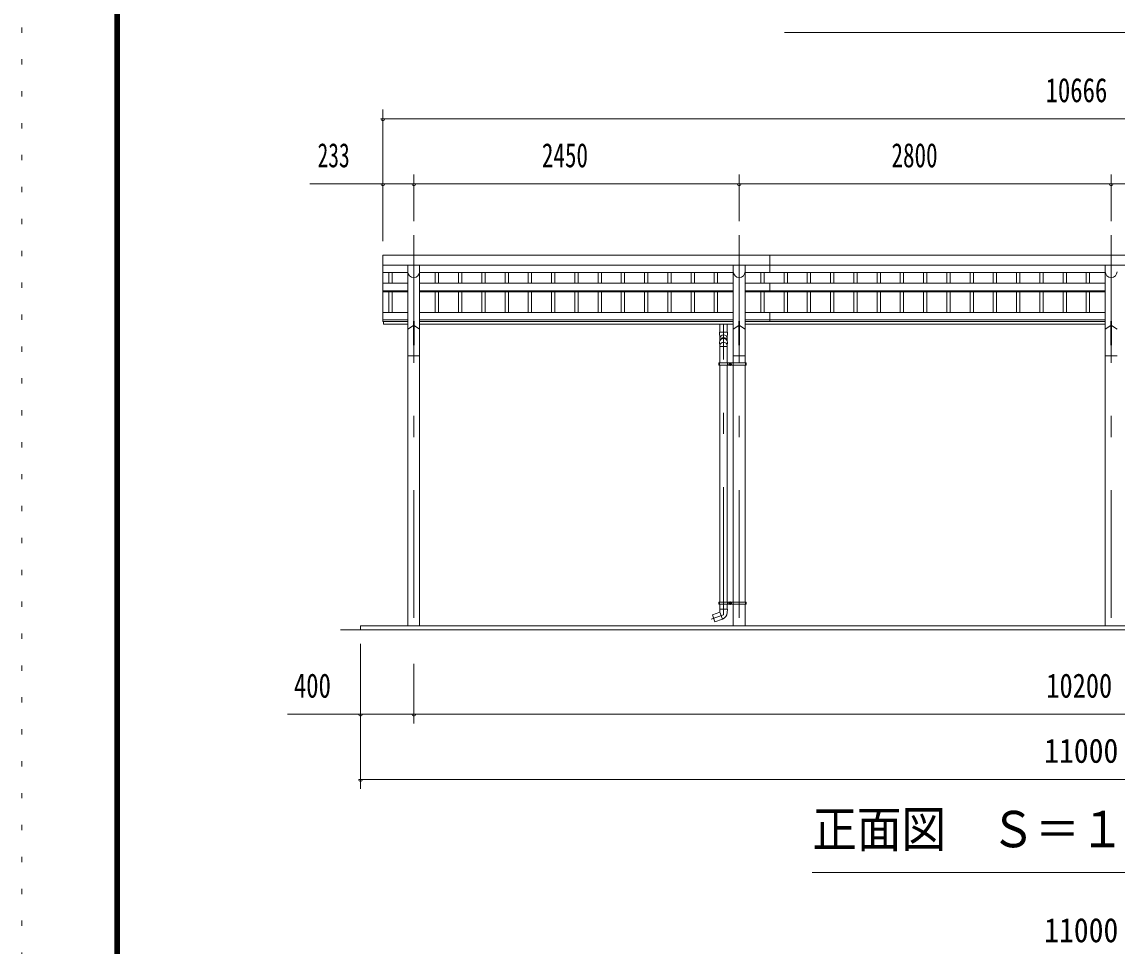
# Model space of a CAD drawing. Units: millimetres, scale not verified, with parts at other scales. Extents: x -31992 to 32005, y -14700 to 14700.
# Drawn here: x -9575 to -1331, y 748 to 7701 of the extents above; entities that cross this region are included whole.
import ezdxf
from ezdxf.enums import TextEntityAlignment as Align

# ---------------------------------------------------------------- set-up
doc = ezdxf.new("R2010")
doc.units = ezdxf.units.MM
doc.header["$LTSCALE"] = 80
doc.linetypes.add('USER3', pattern=[24, 12, -5, 2, -5])
doc.linetypes.add('USER4', pattern=[3, 0.5, -2.5])
for name, color, linetype, lineweight in [('0-2_1-07BOLD', 7, 'Continuous', 18), ('0-3_1-27CENTER', 3, 'USER3', 18), ('0-4_1-47THIN', 4, 'Continuous', 18), ('0-5_1-57DIM', 3, 'Continuous', 18), ('0-C_F-F1PAPER', 5, 'Continuous', 18), ('0-D_F-E_J_ADD', 5, 'USER4', 18)]:
    doc.layers.add(name, color=color, linetype=linetype, lineweight=lineweight)
doc.styles.add('ＭＳ ゴシック', font='')
doc.styles.get('ＭＳ ゴシック').set_extended_font_data('MS Gothic')

msp = doc.modelspace()

# ---------------------------------------------------------------- linework, layer by layer
at = {"layer": '0-2_1-07BOLD'}
for p, q in [((-3945.62, 5947.54), (-3945.62, 5815.14)), ((-6858.63, 5870.39), (3807.38, 5870.39)), ((-6670.17, 5870.39), (-6670.17, 3157.54)), ((-6581.07, 5870.39), (-6581.07, 3157.54)), ((-4220.18, 5870.39), (-4220.18, 5135.54)), ((-4131.07, 5870.39), (-4131.07, 5135.54)), ((-1420.18, 5870.39), (-1420.18, 3157.54)), ((-6670.17, 5815.14), (-6858.63, 5815.14)), ((-4220.17, 5815.14), (-6581.07, 5815.14)), ((-1420.18, 5815.14), (-4131.07, 5815.14)), ((-6858.63, 5735.83), (-6670.17, 5735.83)), ((-6581.07, 5735.83), (-4220.17, 5735.83)), ((-4131.07, 5735.83), (-1420.18, 5735.83)), ((-3945.62, 5735.83), (-3945.62, 5669.9)), ((-6858.63, 5678.13), (-6670.17, 5678.13)), ((-6858.63, 5669.9), (-6670.17, 5669.9)), ((-6581.07, 5678.13), (-4220.17, 5678.13)), ((-6581.07, 5669.9), (-4220.17, 5669.9)), ((-4131.07, 5678.13), (-1420.18, 5678.13)), ((-4131.07, 5669.9), (-1420.18, 5669.9)), ((-6670.17, 5515.32), (-6858.63, 5515.32)), ((-6670.17, 5460.21), (-6858.63, 5460.21)), ((-6670.17, 5448.34), (-6858.63, 5448.34)), ((-6853.63, 5448.34), (-6853.63, 5427.54)), ((-6627.87, 5450.76), (-6627.87, 5270.12)), ((-6623.37, 5450.76), (-6627.87, 5450.76)), ((-4220.17, 5515.32), (-6581.07, 5515.32)), ((-4220.17, 5460.21), (-6581.07, 5460.21)), ((-4220.17, 5448.34), (-6581.07, 5448.34)), ((-4177.88, 5450.76), (-4177.88, 5270.12)), ((-1420.18, 5515.32), (-4131.07, 5515.32)), ((-1420.18, 5460.21), (-4131.07, 5460.21)), ((-1420.18, 5448.34), (-4131.07, 5448.34)), ((-3945.62, 5515.32), (-3945.62, 5448.34)), ((-1377.87, 5450.76), (-1377.87, 5270.12)), ((-1373.37, 5450.76), (-1377.87, 5450.76)), ((-1373.37, 5450.76), (-1373.37, 5270.12)), ((-6670.17, 5427.54), (-6853.63, 5427.54)), ((-6670.17, 5390.12), (-6627.87, 5418.06)), ((-6623.37, 5418.06), (-6581.08, 5390.12)), ((-4220.17, 5427.54), (-6581.07, 5427.54)), ((-4264.14, 5367.92), (-4323.13, 5367.92)), ((-4321.13, 5318.25), (-4323.13, 5367.92)), ((-4321.13, 5367.92), (-4321.13, 5427.54)), ((-4266.13, 5367.92), (-4266.13, 5427.54)), ((-4264.14, 5367.92), (-4266.13, 5318.25)), ((-4177.88, 5418.05), (-4220.18, 5390.12)), ((-4131.09, 5390.12), (-4173.38, 5418.05)), ((-1420.18, 5427.54), (-4131.07, 5427.54)), ((-1420.18, 5390.12), (-1377.87, 5418.06)), ((-1373.37, 5418.06), (-1331.08, 5390.12)), ((-4321.13, 5300.16), (-4321.13, 5318.25)), ((-4266.13, 5318.25), (-4266.13, 5300.15)), ((-4264.14, 5291.18), (-4266.13, 5265.21)), ((-4321.13, 5258.27), (-4266.13, 5258.27)), ((-4266.13, 5135.54), (-4266.13, 5265.21)), ((-4177.88, 5270.12), (-4173.38, 5270.12)), ((-1373.37, 5270.12), (-1377.87, 5270.12)), ((-6581.08, 5189.54), (-6670.17, 5189.54)), ((-4322.74, 5127.54), (-4328.84, 5127.54)), ((-4123.39, 5119.54), (-4328.84, 5119.54)), ((-4322.74, 5135.54), (-4322.74, 5119.54)), ((-4321.14, 5119.54), (-4321.14, 3335.54)), ((-4266.13, 5119.54), (-4266.13, 3335.54)), ((-4264.53, 5135.54), (-4264.53, 5119.54)), ((-4243.16, 5121.77), (-4248.16, 5124.65)), ((-4238.16, 5124.65), (-4243.16, 5121.77)), ((-4238.16, 5130.43), (-4238.16, 5124.65)), ((-4221.79, 5135.54), (-4221.79, 5119.54)), ((-4220.18, 5189.54), (-4131.09, 5189.54)), ((-4220.18, 5119.54), (-4220.18, 3335.54)), ((-4131.08, 5119.54), (-4131.08, 3335.54)), ((-4129.49, 5135.54), (-4129.49, 5119.54)), ((-4123.39, 5127.54), (-4129.49, 5127.54)), ((-4123.39, 5135.54), (-4123.39, 5119.54)), ((-1331.08, 5189.54), (-1420.18, 5189.54)), ((-4328.84, 3335.54), (-4328.84, 3319.54)), ((-4123.39, 3335.54), (-4328.84, 3335.54)), ((-4322.74, 3327.54), (-4328.84, 3327.54)), ((-4322.74, 3335.54), (-4322.74, 3319.54)), ((-4321.14, 3319.54), (-4321.14, 3282.63)), ((-4266.13, 3319.54), (-4266.13, 3282.63)), ((-4264.53, 3335.54), (-4264.53, 3319.54)), ((-4243.16, 3333.31), (-4248.16, 3330.43)), ((-4248.16, 3330.43), (-4248.16, 3324.65)), ((-4238.16, 3330.43), (-4243.16, 3333.31)), ((-4221.79, 3335.54), (-4221.79, 3319.54)), ((-4220.18, 3319.54), (-4220.18, 3157.54)), ((-4131.08, 3319.54), (-4131.08, 3157.54)), ((-4129.49, 3335.54), (-4129.49, 3319.54)), ((-4123.39, 3327.54), (-4129.49, 3327.54)), ((-4321.14, 3260.63), (-4377.52, 3240.11)), ((-4377.52, 3240.11), (-4358.71, 3188.43)), ((-4264.63, 3282.63), (-4322.64, 3282.63)), ((-4322.63, 3282.63), (-4321.14, 3260.63)), ((-4321.14, 3260.63), (-4302.32, 3208.95)), ((-4266.39, 3256.84), (-4264.63, 3282.63)), ((-4302.6, 3208.85), (-4358.71, 3188.43)), ((4124.38, 3127.54), (-7175.62, 3127.54))]:
    msp.add_line(p, q, dxfattribs=at)
for points in [[(3807.38, 5947.54), (-6858.63, 5947.54), (-6858.63, 5448.34)], [(-6623.37, 5450.76), (-6623.37, 5270.12), (-6627.87, 5270.12)], [(-4177.88, 5450.76), (-4173.38, 5450.76), (-4173.38, 5270.12)], [(-4323.13, 5291.05), (-4321.13, 5265.21), (-4321.13, 5135.54)], [(-4123.39, 5135.54), (-4328.84, 5135.54), (-4328.84, 5119.54)], [(-4238.16, 5130.43), (-4243.16, 5133.31), (-4248.16, 5130.43), (-4248.16, 5124.65)], [(-4123.39, 3335.54), (-4123.39, 3319.54), (-4328.84, 3319.54)], [(-4238.16, 3330.43), (-4238.16, 3324.65), (-4243.16, 3321.77), (-4248.16, 3324.65)], [(3974.38, 3157.54), (-7025.62, 3157.54), (-7025.62, 3127.54)]]:
    msp.add_lwpolyline(points, dxfattribs=at)
for centre, radius in [((-4243.16, 5127.54), 6.25), ((-4243.16, 5127.54), 4.9), ((-4243.16, 3327.54), 6.25), ((-4243.16, 3327.54), 4.9)]:
    msp.add_circle(centre, radius, dxfattribs=at)
for centre, radius, start, end in [((-6625.62, 5822.09), 44.55, 180, 0), ((-4175.62, 5822.09), 44.55, 180, 0), ((-1375.62, 5822.09), 44.55, 180, 0), ((-4293.63, 5289.34), 29.55, 3.56303, 176.43697), ((-4293.63, 5318.55), 27.55, 3.55867, 176.44133), ((-4293.63, 5297.84), 27.55, 3.55867, 176.44133), ((-4293.63, 5264.23), 27.55, 3.55867, 176.44133), ((-4321.26, 3260.59), 55, 289.83269, 356.09424)]:
    msp.add_arc(centre, radius, start, end, dxfattribs=at)
at = {"layer": '0-3_1-27CENTER'}
for p, q in [((-6625.62, 6097.54), (-6625.62, 2977.54)), ((-4175.62, 6097.54), (-4175.62, 2977.54)), ((-1375.62, 6097.54), (-1375.62, 2977.54)), ((-4293.63, 3241.38), (-4293.63, 5427.54)), ((-4230.66, 5127.54), (-4255.66, 5127.54)), ((-4243.16, 5140.04), (-4243.16, 5115.04)), ((-4230.66, 3327.54), (-4255.66, 3327.54)), ((-4243.16, 3340.04), (-4243.16, 3315.04)), ((-4293.62, 3241.38), (-4386.89, 3207.43))]:
    msp.add_line(p, q, dxfattribs=at)
at = {"layer": '0-4_1-47THIN'}
for p, q in [((-6813.12, 5815.14), (-6813.12, 5735.83)), ((-6788.12, 5815.14), (-6788.12, 5735.83)), ((-6463.12, 5815.14), (-6463.12, 5735.83)), ((-6438.12, 5815.14), (-6438.12, 5735.83)), ((-6288.12, 5815.14), (-6288.12, 5735.83)), ((-6263.12, 5815.14), (-6263.12, 5735.83)), ((-6113.12, 5815.14), (-6113.12, 5735.83)), ((-6088.12, 5815.14), (-6088.12, 5735.83)), ((-5938.12, 5815.14), (-5938.12, 5735.83)), ((-5913.12, 5815.14), (-5913.12, 5735.83)), ((-5763.12, 5815.14), (-5763.12, 5735.83)), ((-5738.12, 5815.14), (-5738.12, 5735.83)), ((-5588.12, 5815.14), (-5588.12, 5735.83)), ((-5563.12, 5815.14), (-5563.12, 5735.83)), ((-5413.12, 5815.14), (-5413.12, 5735.83)), ((-5388.12, 5815.14), (-5388.12, 5735.83)), ((-5238.12, 5815.14), (-5238.12, 5735.83)), ((-5213.12, 5815.14), (-5213.12, 5735.83)), ((-5063.12, 5815.14), (-5063.12, 5735.83)), ((-5038.12, 5815.14), (-5038.12, 5735.83)), ((-4888.12, 5815.14), (-4888.12, 5735.83)), ((-4863.12, 5815.14), (-4863.12, 5735.83)), ((-4713.12, 5815.14), (-4713.12, 5735.83)), ((-4688.12, 5815.14), (-4688.12, 5735.83)), ((-4538.12, 5815.14), (-4538.12, 5735.83)), ((-4513.12, 5815.14), (-4513.12, 5735.83)), ((-4363.12, 5815.14), (-4363.12, 5735.83)), ((-4338.12, 5815.14), (-4338.12, 5735.83)), ((-4013.12, 5815.14), (-4013.12, 5735.83)), ((-3988.12, 5815.14), (-3988.12, 5735.83)), ((-3838.12, 5815.14), (-3838.12, 5735.83)), ((-3813.12, 5815.14), (-3813.12, 5735.83)), ((-3663.12, 5815.14), (-3663.12, 5735.83)), ((-3638.12, 5815.14), (-3638.12, 5735.83)), ((-3488.12, 5815.14), (-3488.12, 5735.83)), ((-3463.12, 5815.14), (-3463.12, 5735.83)), ((-3313.12, 5815.14), (-3313.12, 5735.83)), ((-3288.12, 5815.14), (-3288.12, 5735.83)), ((-3138.12, 5815.14), (-3138.12, 5735.83)), ((-3113.12, 5815.14), (-3113.12, 5735.83)), ((-2963.12, 5815.14), (-2963.12, 5735.83)), ((-2938.12, 5815.14), (-2938.12, 5735.83)), ((-2788.12, 5815.14), (-2788.12, 5735.83)), ((-2763.12, 5815.14), (-2763.12, 5735.83)), ((-2613.12, 5815.14), (-2613.12, 5735.83)), ((-2588.12, 5815.14), (-2588.12, 5735.83)), ((-2438.12, 5815.14), (-2438.12, 5735.83)), ((-2413.12, 5815.14), (-2413.12, 5735.83)), ((-2263.12, 5815.14), (-2263.12, 5735.83)), ((-2238.12, 5815.14), (-2238.12, 5735.83)), ((-2088.12, 5815.14), (-2088.12, 5735.83)), ((-2063.12, 5815.14), (-2063.12, 5735.83)), ((-1913.12, 5815.14), (-1913.12, 5735.83)), ((-1888.12, 5815.14), (-1888.12, 5735.83)), ((-1738.12, 5815.14), (-1738.12, 5735.83)), ((-1713.12, 5815.14), (-1713.12, 5735.83)), ((-1563.12, 5815.14), (-1563.12, 5735.83)), ((-1538.12, 5815.14), (-1538.12, 5735.83)), ((-6813.12, 5669.9), (-6813.12, 5515.32)), ((-6788.12, 5669.9), (-6788.12, 5515.32)), ((-6463.12, 5669.9), (-6463.12, 5515.32)), ((-6438.12, 5669.9), (-6438.12, 5515.32)), ((-6288.12, 5669.9), (-6288.12, 5515.32)), ((-6263.12, 5669.9), (-6263.12, 5515.32)), ((-6113.12, 5669.9), (-6113.12, 5515.32)), ((-6088.12, 5669.9), (-6088.12, 5515.32)), ((-5938.12, 5669.9), (-5938.12, 5515.32)), ((-5913.12, 5669.9), (-5913.12, 5515.32)), ((-5763.12, 5669.9), (-5763.12, 5515.32)), ((-5738.12, 5669.9), (-5738.12, 5515.32)), ((-5588.12, 5669.9), (-5588.12, 5515.32)), ((-5563.12, 5669.9), (-5563.12, 5515.32)), ((-5413.12, 5669.9), (-5413.12, 5515.32)), ((-5388.12, 5669.9), (-5388.12, 5515.32)), ((-5238.12, 5669.9), (-5238.12, 5515.32)), ((-5213.12, 5669.9), (-5213.12, 5515.32)), ((-5063.12, 5669.9), (-5063.12, 5515.32)), ((-5038.12, 5669.9), (-5038.12, 5515.32)), ((-4888.12, 5669.9), (-4888.12, 5515.32)), ((-4863.12, 5669.9), (-4863.12, 5515.32)), ((-4713.12, 5669.9), (-4713.12, 5515.32)), ((-4688.12, 5669.9), (-4688.12, 5515.32)), ((-4538.12, 5669.9), (-4538.12, 5515.32)), ((-4513.12, 5669.9), (-4513.12, 5515.32)), ((-4363.12, 5669.9), (-4363.12, 5515.32)), ((-4338.12, 5669.9), (-4338.12, 5515.32)), ((-4013.12, 5669.9), (-4013.12, 5515.32)), ((-3988.12, 5669.9), (-3988.12, 5515.32)), ((-3838.12, 5669.9), (-3838.12, 5515.32)), ((-3813.12, 5669.9), (-3813.12, 5515.32)), ((-3663.12, 5669.9), (-3663.12, 5515.32)), ((-3638.12, 5669.9), (-3638.12, 5515.32)), ((-3488.12, 5669.9), (-3488.12, 5515.32)), ((-3463.12, 5669.9), (-3463.12, 5515.32)), ((-3313.12, 5669.9), (-3313.12, 5515.32)), ((-3288.12, 5669.9), (-3288.12, 5515.32)), ((-3138.12, 5669.9), (-3138.12, 5515.32)), ((-3113.12, 5669.9), (-3113.12, 5515.32)), ((-2963.12, 5669.9), (-2963.12, 5515.32)), ((-2938.12, 5669.9), (-2938.12, 5515.32)), ((-2788.12, 5669.9), (-2788.12, 5515.32)), ((-2763.12, 5669.9), (-2763.12, 5515.32)), ((-2613.12, 5669.9), (-2613.12, 5515.32)), ((-2588.12, 5669.9), (-2588.12, 5515.32)), ((-2438.12, 5669.9), (-2438.12, 5515.32)), ((-2413.12, 5669.9), (-2413.12, 5515.32)), ((-2263.12, 5669.9), (-2263.12, 5515.32)), ((-2238.12, 5669.9), (-2238.12, 5515.32)), ((-2088.12, 5669.9), (-2088.12, 5515.32)), ((-2063.12, 5669.9), (-2063.12, 5515.32)), ((-1913.12, 5669.9), (-1913.12, 5515.32)), ((-1888.12, 5669.9), (-1888.12, 5515.32)), ((-1738.12, 5669.9), (-1738.12, 5515.32)), ((-1713.12, 5669.9), (-1713.12, 5515.32)), ((-1563.12, 5669.9), (-1563.12, 5515.32)), ((-1538.12, 5669.9), (-1538.12, 5515.32))]:
    msp.add_line(p, q, dxfattribs=at)
at = {"layer": '0-5_1-57DIM'}
for p, q in [((-3835.62, 7622.54), (784.38, 7622.54)), ((-6858.63, 6052.54), (-6858.63, 7042.54)), ((-6844.63, 6972.54), (-6872.63, 6972.54)), ((-6858.63, 6972.54), (3807.37, 6972.54)), ((-6625.63, 6202.54), (-6625.63, 6552.54)), ((-4175.63, 6202.54), (-4175.63, 6552.54)), ((-1375.63, 6202.54), (-1375.63, 6552.54)), ((-7408.13, 6482.54), (4356.87, 6482.54)), ((-6844.63, 6482.54), (-6872.63, 6482.54)), ((-6611.63, 6482.54), (-6639.63, 6482.54)), ((-4161.63, 6482.54), (-4189.63, 6482.54)), ((-1361.63, 6482.54), (-1389.63, 6482.54)), ((-7025.62, 3022.54), (-7025.62, 1932.54)), ((-6625.62, 2872.54), (-6625.62, 2422.54)), ((4523.88, 2492.54), (-7575.12, 2492.54)), ((-7011.62, 2492.54), (-7039.62, 2492.54)), ((-6611.62, 2492.54), (-6639.62, 2492.54)), ((-7011.62, 2002.54), (-7039.62, 2002.54)), ((-7025.62, 2002.54), (3974.38, 2002.54)), ((-3625.62, 1302.54), (574.38, 1302.54))]:
    msp.add_line(p, q, dxfattribs=at)
for centre in [(-6858.63, 6972.54), (-6858.63, 6482.54), (-6625.63, 6482.54), (-4175.63, 6482.54), (-1375.63, 6482.54), (-7025.62, 2492.54), (-6625.62, 2492.54), (-7025.62, 2002.54)]:
    msp.add_arc(centre, 14, 180, 0, dxfattribs=at)
at = {"layer": '0-C_F-F1PAPER'}
for p, q in [((-8875.08, 14140), (-8875.08, -14000)), ((-8871.58, 14136.5), (-8871.58, -13996.5)), ((-8868.08, 14133), (-8868.08, -13993)), ((-8864.58, 14129.5), (-8864.58, -13989.5)), ((-8861.08, 14126), (-8861.08, -13986)), ((-8857.58, 14122.5), (-8857.58, -13982.5)), ((-8854.08, 14119), (-8854.08, -13979)), ((-8850.58, 14115.5), (-8850.58, -13975.5)), ((-8847.08, 14112), (-8847.08, -13972)), ((-8843.58, 14108.5), (-8843.58, -13968.5)), ((-8840.08, 14105), (-8840.08, -13965))]:
    msp.add_line(p, q, dxfattribs=at)
at = {"layer": '0-D_F-E_J_ADD'}
msp.add_lwpolyline([(-9575.08, -14700), (-9575.08, 14700), (32004.92, 14700)], dxfattribs=at)

# ---------------------------------------------------------------- texts
at = {"layer": '0-5_1-57DIM', "color": 7, "style": 'ＭＳ ゴシック'}
for s, height, width, p in [('10666', 182.3, 0.75, (-1869.51, 7042.54)), ('233', 182.3, 0.65, (-7349.57, 6552.54)), ('2450', 182.3, 0.7, (-5661.04, 6552.54)), ('2800', 182.3, 0.7, (-3029.41, 6552.54)), ('400', 182.3, 0.75, (-7528.05, 2562.54)), ('10200', 182.3, 0.8, (-1864.05, 2562.54)), ('11000', 182.3, 0.9, (-1879.89, 2072.54)), ('正面図\u3000Ｓ＝１／７０', 273.5, 0.9, (-3625.62, 1409.85)), ('11000', 182.3, 0.9, (-1879.89, 722.54))]:
    msp.add_text(s, height=height, dxfattribs=dict(at, width=width)).set_placement(p, align=Align.BOTTOM_LEFT)

doc.saveas('drawing.dxf')
